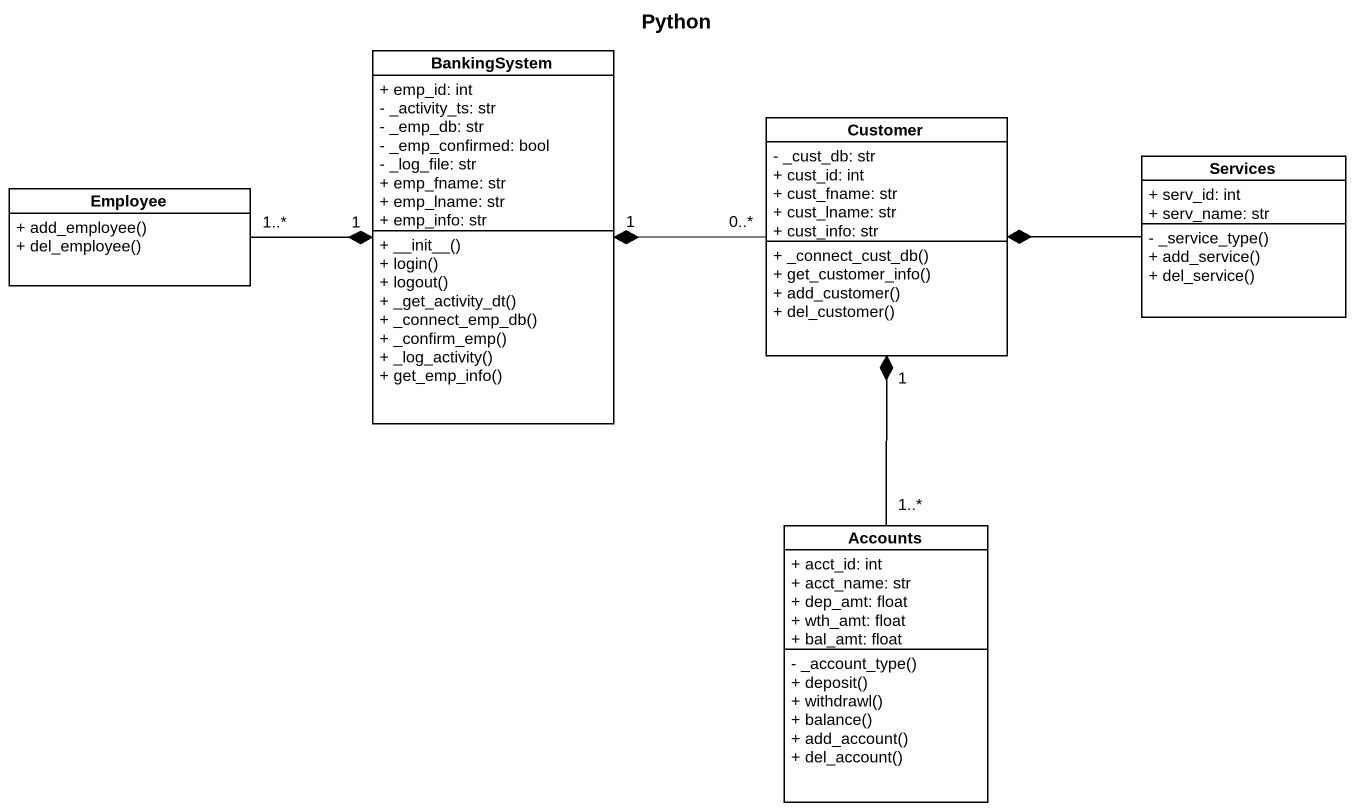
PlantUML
@startuml
title Python
hide circle
hide empty members
skinparam classAttributeIconSize 0
class BankingSystem {
  + emp_id: int
  - _activity_ts: str
  - _emp_db: str
  - _emp_confirmed: bool
  - _log_file: str
  + emp_fname: str
  + emp_lname: str
  + emp_info: str
  + ~__init~__()
  + login()
  + logout()
  + _get_activity_dt()
  + _connect_emp_db()
  + _confirm_emp()
  + _log_activity()
  + get_emp_info()
}
class Customer {
  - _cust_db: str
  + cust_id: int
  + cust_fname: str
  + cust_lname: str
  + cust_info: str
  + _connect_cust_db()
  + get_customer_info()
  + add_customer()
  + del_customer()
}
class Employee {
  + add_employee()
  + del_employee()
}
class Services {
  + serv_id: int
  + serv_name: str
  - _service_type()
  + add_service()
  + del_service()
}
class Accounts {
  + acct_id: int
  + acct_name: str
  + dep_amt: float
  + wth_amt: float
  + bal_amt: float
  - _account_type()
  + deposit()
  + withdrawl()
  + balance()
  + add_account()
  + del_account()
}
Customer "0..*" -left-* "1" BankingSystem
Employee "1..*" -right-* "1" BankingSystem
Services -left-* Customer
Accounts "1..*" -up-* "1" Customer
@enduml
